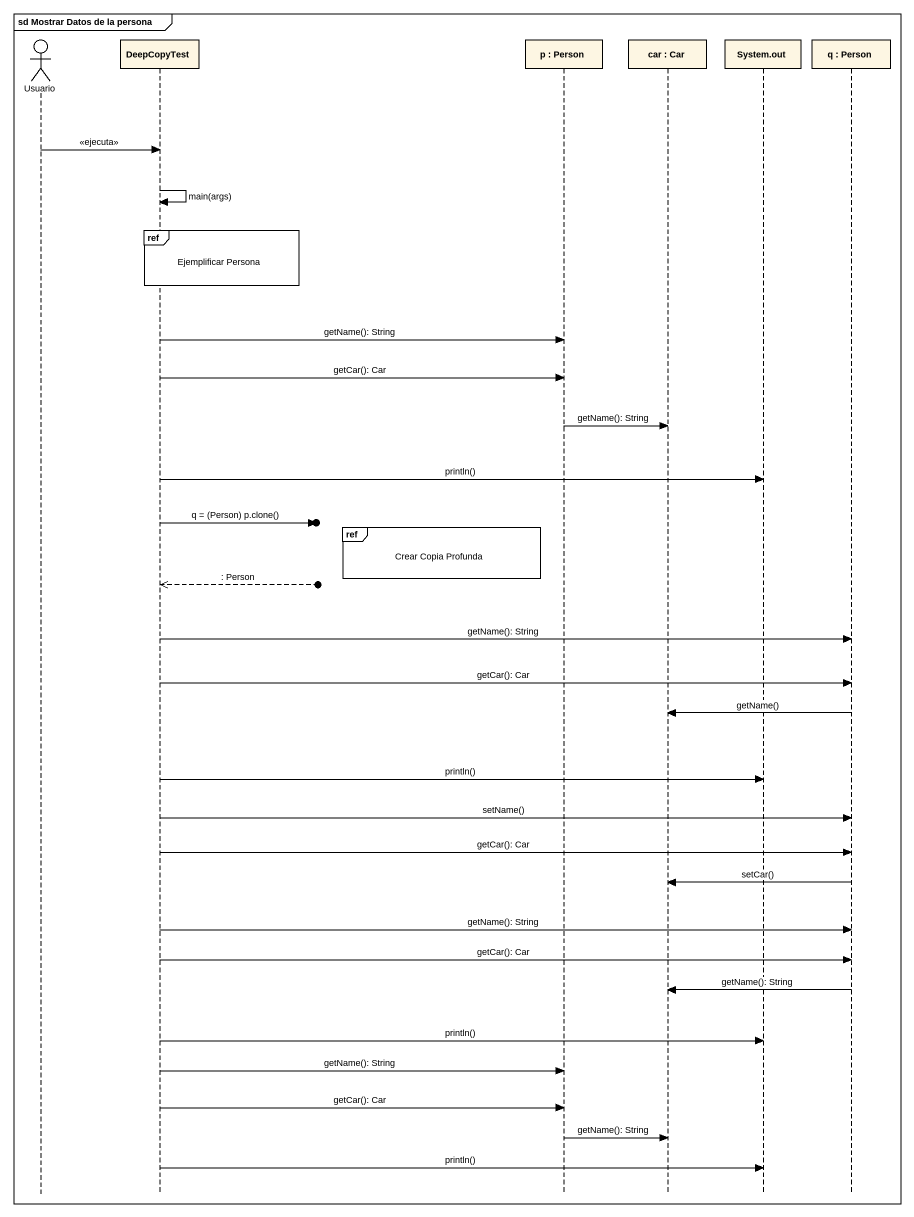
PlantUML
@startuml
mainframe sd Mostrar Datos de la persona
hide footbox
actor Usuario
participant DeepCopyTest
participant "p : Person" as p
participant "car : Car" as car
participant "System.out" as System_out
participant "q : Person" as q

Usuario -> DeepCopyTest : <<ejecuta>>
DeepCopyTest -> DeepCopyTest : main(args)
ref over DeepCopyTest : Ejemplificar Persona
DeepCopyTest -> p : getName(): String
DeepCopyTest -> p : getCar(): Car
p -> car : getName(): String
DeepCopyTest -> System_out : println()
DeepCopyTest ->o] : q = (Person) p.clone()
ref over p : Crear Copia Profunda
DeepCopyTest <<--o] : : Person
DeepCopyTest -> q : getName(): String
DeepCopyTest -> q : getCar(): Car
q -> car : getName()
DeepCopyTest -> System_out : println()
DeepCopyTest -> q : setName()
DeepCopyTest -> q : getCar(): Car
q -> car : setCar()
DeepCopyTest -> q : getName(): String
DeepCopyTest -> q : getCar(): Car
q -> car : getName(): String
DeepCopyTest -> System_out : println()
DeepCopyTest -> p : getName(): String
DeepCopyTest -> p : getCar(): Car
p -> car : getName(): String
DeepCopyTest -> System_out : println()
@enduml
